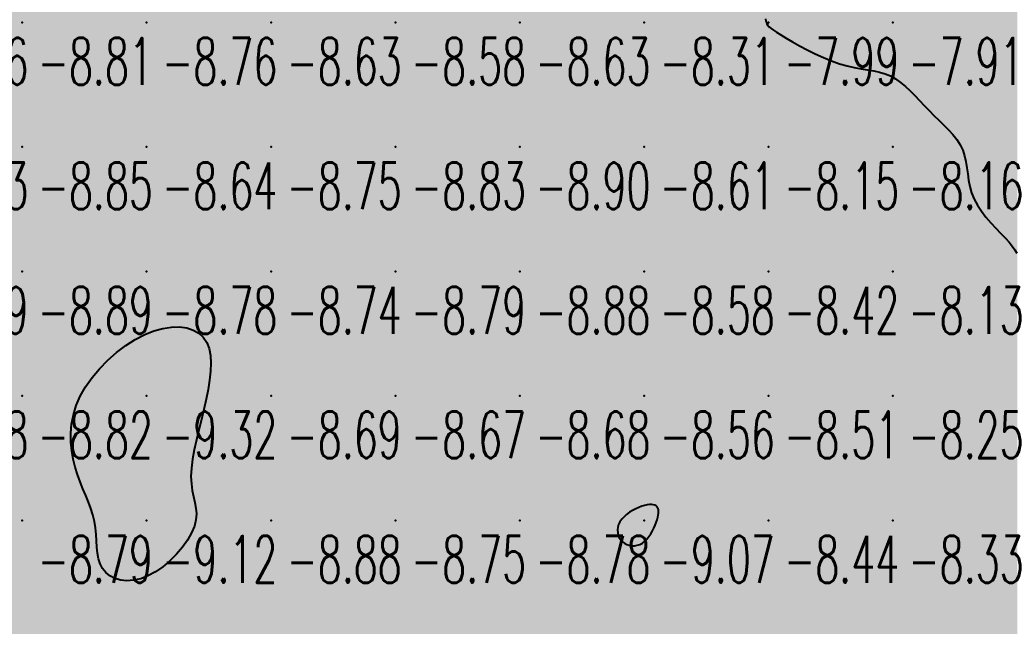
# Model space of a CAD drawing. Header units: millimetres. Extents: x 88261 to 90953, y 390274 to 392322.
# Drawn here: x 90140.1 to 90220.1, y 391028.8 to 391077.4 of the extents above; entities that cross this region are included whole.
import ezdxf
from ezdxf.enums import TextEntityAlignment as Align

# ---------------------------------------------------------------- set-up
doc = ezdxf.new("R2010")
doc.units = ezdxf.units.MM
doc.header["$LTSCALE"] = 25
for name, color, linetype in [('CN_03_00', 7, 'Continuous'), ('COTEAlt', 7, 'Continuous'), ('TN_COLORIAGE', 7, 'Continuous')]:
    doc.layers.add(name, color=color, linetype=linetype)
doc.styles.add('Simplex 1.0', font='Simplex.shx', dxfattribs={"width": 0.99, "height": 2.5})
doc.styles.get("Standard").update_dxf_attribs({"font": 'times.ttf'})

# ---------------------------------------------------------------- blocks, each defined once
blk = doc.blocks.new('COTE')
at = {"color": 0}
blk.add_point((0, 0), dxfattribs=at)
at = {"layer": 'COTEAlt'}
blk.add_attdef('ALT', text='', height=3.75, dxfattribs=at).set_placement((1.25, -1.25), align=Align.TOP_LEFT)

msp = doc.modelspace()

# ---------------------------------------------------------------- linework, layer by layer
at = {"layer": 'CN_03_00', "elevation": -8, "flags": 128}
msp.add_lwpolyline([(90199.995, 391077.517), (90200.041, 391077.341), (90200.074, 391077.225), (90200.098, 391077.154), (90200.116, 391077.111), (90200.131, 391077.08), (90200.147, 391077.047), (90200.175, 391077.004), (90200.227, 391076.947), (90200.313, 391076.869), (90200.446, 391076.765), (90200.636, 391076.629), (90200.897, 391076.456), (90201.238, 391076.24), (90201.668, 391075.979), (90202.174, 391075.683), (90202.742, 391075.365), (90203.356, 391075.039), (90203.999, 391074.718), (90204.657, 391074.416), (90205.313, 391074.145), (90205.952, 391073.92), (90206.56, 391073.749), (90207.138, 391073.622), (90207.687, 391073.524), (90208.208, 391073.44), (90208.703, 391073.355), (90209.175, 391073.254), (90209.625, 391073.123), (90210.055, 391072.946), (90210.467, 391072.713), (90210.864, 391072.428), (90211.251, 391072.101), (90211.631, 391071.742), (90212.007, 391071.358), (90212.383, 391070.959), (90212.764, 391070.554), (90213.151, 391070.153), (90213.548, 391069.761), (90213.947, 391069.377), (90214.339, 391068.997), (90214.713, 391068.615), (90215.061, 391068.228), (90215.374, 391067.831), (90215.642, 391067.419), (90215.855, 391066.987), (90216.008, 391066.534), (90216.116, 391066.061), (90216.194, 391065.573), (90216.261, 391065.073), (90216.335, 391064.566), (90216.432, 391064.057), (90216.57, 391063.548), (90216.767, 391063.045), (90217.034, 391062.551), (90217.36, 391062.069), (90217.728, 391061.602), (90218.12, 391061.152), (90218.519, 391060.723), (90218.908, 391060.317), (90219.269, 391059.936), (90219.585, 391059.584), (90219.843, 391059.262), (90220.046, 391058.971), (90220.202, 391058.708)], dxfattribs=at)
at = {"layer": 'CN_03_00', "elevation": -9, "flags": 128}
for points in [[(90149.773, 391032.555), (90149.206, 391032.43), (90148.667, 391032.397), (90148.164, 391032.449), (90147.707, 391032.579), (90147.304, 391032.78), (90146.964, 391033.045), (90146.695, 391033.368), (90146.503, 391033.741), (90146.375, 391034.157), (90146.295, 391034.61), (90146.247, 391035.091), (90146.214, 391035.594), (90146.182, 391036.111), (90146.133, 391036.636), (90146.051, 391037.16), (90145.924, 391037.678), (90145.759, 391038.194), (90145.565, 391038.713), (90145.352, 391039.24), (90145.13, 391039.78), (90144.909, 391040.337), (90144.699, 391040.918), (90144.51, 391041.527), (90144.352, 391042.168), (90144.234, 391042.838), (90144.166, 391043.533), (90144.158, 391044.248), (90144.219, 391044.98), (90144.359, 391045.723), (90144.588, 391046.473), (90144.915, 391047.227), (90145.346, 391047.978), (90145.869, 391048.716), (90146.469, 391049.428), (90147.132, 391050.101), (90147.841, 391050.724), (90148.581, 391051.284), (90149.338, 391051.767), (90150.096, 391052.163), (90150.84, 391052.461), (90151.56, 391052.662), (90152.245, 391052.767), (90152.886, 391052.779), (90153.473, 391052.7), (90153.996, 391052.534), (90154.444, 391052.283), (90154.807, 391051.949), (90155.079, 391051.535), (90155.265, 391051.048), (90155.374, 391050.494), (90155.413, 391049.881), (90155.39, 391049.215), (90155.314, 391048.503), (90155.194, 391047.752), (90155.037, 391046.968), (90154.853, 391046.16), (90154.653, 391045.339), (90154.449, 391044.515), (90154.255, 391043.701), (90154.082, 391042.909), (90153.942, 391042.15), (90153.849, 391041.436), (90153.815, 391040.779), (90153.845, 391040.185), (90153.923, 391039.647), (90154.026, 391039.149), (90154.13, 391038.677), (90154.213, 391038.218), (90154.25, 391037.758), (90154.219, 391037.282), (90154.097, 391036.776), (90153.867, 391036.233), (90153.538, 391035.665), (90153.125, 391035.091), (90152.645, 391034.529), (90152.113, 391033.998), (90151.544, 391033.517), (90150.954, 391033.105), (90150.359, 391032.779), (90149.773, 391032.555)], [(90191.293, 391037.294), (90191.349, 391037.491), (90191.387, 391037.671), (90191.408, 391037.836), (90191.409, 391037.984), (90191.391, 391038.115), (90191.352, 391038.229), (90191.292, 391038.325), (90191.21, 391038.402), (90191.106, 391038.461), (90190.981, 391038.5), (90190.836, 391038.519), (90190.67, 391038.517), (90190.485, 391038.494), (90190.281, 391038.448), (90190.059, 391038.38), (90189.82, 391038.289), (90189.57, 391038.175), (90189.319, 391038.042), (90189.073, 391037.89), (90188.84, 391037.722), (90188.628, 391037.539), (90188.445, 391037.343), (90188.298, 391037.135), (90188.193, 391036.918), (90188.131, 391036.695), (90188.107, 391036.473), (90188.121, 391036.255), (90188.17, 391036.046), (90188.25, 391035.852), (90188.361, 391035.676), (90188.5, 391035.524), (90188.663, 391035.4), (90188.846, 391035.306), (90189.045, 391035.242), (90189.255, 391035.21), (90189.47, 391035.211), (90189.687, 391035.247), (90189.899, 391035.318), (90190.102, 391035.425), (90190.292, 391035.569), (90190.469, 391035.744), (90190.631, 391035.944), (90190.779, 391036.162), (90190.912, 391036.391), (90191.03, 391036.626), (90191.133, 391036.859), (90191.221, 391037.083), (90191.293, 391037.294)]]:
    msp.add_lwpolyline(points, close=True, dxfattribs=at)
at = {"layer": 'TN_COLORIAGE', "color": 171}
for points in [[(90130.249, 391078.902, -8.788), (90134.847, 391087.239, -8.788), (90130.249, 391077.239, -8.788), (90140.249, 391087.239, -8.788)], [(90130.249, 391077.239, -8.788), (90140.249, 391077.239, -8.788), (90140.249, 391087.239, -8.788)], [(90140.249, 391087.239, -8.725), (90140.249, 391077.239, -8.725), (90150.249, 391087.239, -8.725)], [(90140.249, 391077.239, -8.725), (90150.249, 391077.239, -8.725), (90150.249, 391087.239, -8.725)], [(90150.249, 391077.239, -8.692), (90160.249, 391077.239, -8.692), (90160.249, 391087.239, -8.692)], [(90150.249, 391087.239, -8.692), (90150.249, 391077.239, -8.692), (90160.249, 391087.239, -8.692)], [(90160.249, 391077.239, -8.863), (90170.249, 391077.239, -8.863), (90170.249, 391087.239, -8.863)], [(90160.249, 391087.239, -8.863), (90160.249, 391077.239, -8.863), (90170.249, 391087.239, -8.863)], [(90170.249, 391077.239, -8.614), (90180.249, 391077.239, -8.614), (90180.249, 391087.239, -8.614)], [(90170.249, 391087.239, -8.614), (90170.249, 391077.239, -8.614), (90180.249, 391087.239, -8.614)], [(90180.249, 391077.239, -8.189), (90190.249, 391077.239, -8.189), (90190.249, 391087.239, -8.189)], [(90180.249, 391087.239, -8.189), (90180.249, 391077.239, -8.189), (90190.249, 391087.239, -8.189)], [(90190.249, 391077.239, -8), (90198.33, 391085.321, -8), (90190.249, 391087.239, -8), (90197.446, 391087.239, -8)], [(90198.33, 391085.321, -8.31), (90200.017, 391077.239, -8.31), (90190.249, 391077.239, -8.31)], [(90130.249, 391077.239, -8.809), (90130.249, 391067.239, -8.809), (90140.249, 391077.239, -8.809)], [(90130.249, 391067.239, -8.809), (90140.249, 391067.239, -8.809), (90140.249, 391077.239, -8.809)], [(90140.249, 391077.239, -8.761), (90140.249, 391067.239, -8.761), (90150.249, 391077.239, -8.761)], [(90140.249, 391067.239, -8.761), (90150.249, 391067.239, -8.761), (90150.249, 391077.239, -8.761)], [(90150.249, 391067.239, -8.625), (90160.249, 391067.239, -8.625), (90160.249, 391077.239, -8.625)], [(90150.249, 391077.239, -8.625), (90150.249, 391067.239, -8.625), (90160.249, 391077.239, -8.625)], [(90160.249, 391067.239, -8.58), (90170.249, 391067.239, -8.58), (90170.249, 391077.239, -8.58)], [(90160.249, 391077.239, -8.58), (90160.249, 391067.239, -8.58), (90170.249, 391077.239, -8.58)], [(90170.249, 391067.239, -8.629), (90180.249, 391067.239, -8.629), (90180.249, 391077.239, -8.629)], [(90170.249, 391077.239, -8.629), (90170.249, 391067.239, -8.629), (90180.249, 391077.239, -8.629)], [(90180.249, 391067.239, -8.31), (90190.249, 391067.239, -8.31), (90190.249, 391077.239, -8.31)], [(90180.249, 391077.239, -8.31), (90180.249, 391067.239, -8.31), (90190.249, 391077.239, -8.31)], [(90190.249, 391067.239, -8), (90200.13, 391077.12, -8), (90190.249, 391077.239, -8), (90200.017, 391077.239, -8)], [(90190.249, 391067.239, -8), (90200.13, 391077.12, -8), (90200.249, 391067.239, -8), (90200.249, 391076.757, -8)], [(90206.303, 391073.294, -8.145), (90200.249, 391076.757, -8.145), (90200.249, 391067.239, -8.145)], [(90210.249, 391067.239, -8), (90210.249, 391073.59, -8), (90200.249, 391067.239, -8), (90206.303, 391073.294, -8)], [(90213.031, 391070.022, -8.165), (90210.249, 391073.59, -8.165), (90210.249, 391067.239, -8.165)], [(90213.031, 391070.022, -8.165), (90216.536, 391067.239, -8.165), (90210.249, 391067.239, -8.165)], [(90130.249, 391067.239, -8.848), (90130.249, 391057.239, -8.848), (90140.249, 391067.239, -8.848)], [(90130.249, 391057.239, -8.848), (90140.249, 391057.239, -8.848), (90140.249, 391067.239, -8.848)], [(90140.249, 391067.239, -8.637), (90140.249, 391057.239, -8.637), (90150.249, 391067.239, -8.637)], [(90140.249, 391057.239, -8.637), (90150.249, 391057.239, -8.637), (90150.249, 391067.239, -8.637)], [(90150.249, 391057.239, -8.754), (90160.249, 391057.239, -8.754), (90160.249, 391067.239, -8.754)], [(90150.249, 391067.239, -8.754), (90150.249, 391057.239, -8.754), (90160.249, 391067.239, -8.754)], [(90160.249, 391057.239, -8.826), (90170.249, 391057.239, -8.826), (90170.249, 391067.239, -8.826)], [(90160.249, 391067.239, -8.826), (90160.249, 391057.239, -8.826), (90170.249, 391067.239, -8.826)], [(90170.249, 391057.239, -8.904), (90180.249, 391057.239, -8.904), (90180.249, 391067.239, -8.904)], [(90170.249, 391067.239, -8.904), (90170.249, 391057.239, -8.904), (90180.249, 391067.239, -8.904)], [(90180.249, 391057.239, -8.611), (90190.249, 391057.239, -8.611), (90190.249, 391067.239, -8.611)], [(90180.249, 391067.239, -8.611), (90180.249, 391057.239, -8.611), (90190.249, 391067.239, -8.611)], [(90190.249, 391057.239, -8.145), (90200.249, 391057.239, -8.145), (90200.249, 391067.239, -8.145)], [(90190.249, 391067.239, -8.145), (90190.249, 391057.239, -8.145), (90200.249, 391067.239, -8.145)], [(90200.249, 391057.239, -8.165), (90210.249, 391057.239, -8.165), (90210.249, 391067.239, -8.165)], [(90200.249, 391067.239, -8.165), (90200.249, 391057.239, -8.165), (90210.249, 391067.239, -8.165)], [(90210.249, 391067.239, -8), (90216.536, 391067.239, -8), (90210.249, 391057.239, -8), (90215.954, 391062.945, -8)], [(90210.249, 391057.239, -8), (90215.954, 391062.945, -8), (90220.249, 391057.239, -8), (90220.249, 391059.252, -8)], [(90130.249, 391057.239, -8.887), (90130.249, 391047.239, -8.887), (90140.249, 391057.239, -8.887)], [(90130.249, 391047.239, -8.887), (90140.249, 391047.239, -8.887), (90140.249, 391057.239, -8.887)], [(90140.249, 391057.239, -8.784), (90140.249, 391047.239, -8.784), (90150.249, 391057.239, -8.784)], [(90143.765, 391047.239, -8.784), (90150.249, 391053.234, -8.784), (90140.249, 391047.239, -8.784), (90150.249, 391057.239, -8.784)], [(90150.249, 391053.234, -8.743), (90155.814, 391052.805, -8.743), (90150.249, 391057.239, -8.743), (90160.249, 391057.239, -8.743)], [(90155.814, 391052.805, -8.688), (90155.338, 391047.239, -8.688), (90160.249, 391057.239, -8.688), (90160.249, 391047.239, -8.688)], [(90160.249, 391047.239, -8.79), (90170.249, 391047.239, -8.79), (90170.249, 391057.239, -8.79)], [(90160.249, 391057.239, -8.79), (90160.249, 391047.239, -8.79), (90170.249, 391057.239, -8.79)], [(90170.249, 391047.239, -8.882), (90180.249, 391047.239, -8.882), (90180.249, 391057.239, -8.882)], [(90170.249, 391057.239, -8.882), (90170.249, 391047.239, -8.882), (90180.249, 391057.239, -8.882)], [(90180.249, 391047.239, -8.576), (90190.249, 391047.239, -8.576), (90190.249, 391057.239, -8.576)], [(90180.249, 391057.239, -8.576), (90180.249, 391047.239, -8.576), (90190.249, 391057.239, -8.576)], [(90190.249, 391047.239, -8.418), (90200.249, 391047.239, -8.418), (90200.249, 391057.239, -8.418)], [(90190.249, 391057.239, -8.418), (90190.249, 391047.239, -8.418), (90200.249, 391057.239, -8.418)], [(90200.249, 391047.239, -8.129), (90210.249, 391047.239, -8.129), (90210.249, 391057.239, -8.129)], [(90200.249, 391057.239, -8.129), (90200.249, 391047.239, -8.129), (90210.249, 391057.239, -8.129)], [(90210.249, 391047.239, -8.024), (90220.249, 391047.239, -8.024), (90220.249, 391057.239, -8.024)], [(90210.249, 391057.239, -8.024), (90210.249, 391047.239, -8.024), (90220.249, 391057.239, -8.024)], [(90130.249, 391047.239, -8.825), (90130.249, 391037.239, -8.825), (90140.249, 391047.239, -8.825)], [(90130.249, 391037.239, -8.825), (90140.249, 391037.239, -8.825), (90140.249, 391047.239, -8.825)], [(90143.765, 391047.239, -8.791), (90144.181, 391041.171, -8.791), (90140.249, 391047.239, -8.791), (90140.249, 391037.239, -8.791)], [(90155.319, 391037.239, -8.688), (90153.057, 391040.048, -8.688), (90160.249, 391037.239, -8.688), (90160.249, 391047.239, -8.688)], [(90153.057, 391040.048, -8.688), (90155.338, 391047.239, -8.688), (90160.249, 391047.239, -8.688)], [(90160.249, 391037.239, -8.671), (90170.249, 391037.239, -8.671), (90170.249, 391047.239, -8.671)], [(90160.249, 391047.239, -8.671), (90160.249, 391037.239, -8.671), (90170.249, 391047.239, -8.671)], [(90170.249, 391037.239, -8.682), (90180.249, 391037.239, -8.682), (90180.249, 391047.239, -8.682)], [(90170.249, 391047.239, -8.682), (90170.249, 391037.239, -8.682), (90180.249, 391047.239, -8.682)], [(90187.827, 391037.239, -8.556), (90190.249, 391038.63, -8.556), (90180.249, 391037.239, -8.556), (90190.249, 391047.239, -8.556)], [(90180.249, 391047.239, -8.556), (90180.249, 391037.239, -8.556), (90190.249, 391047.239, -8.556)], [(90190.249, 391038.63, -8.511), (90191.529, 391038.52, -8.511), (90190.249, 391047.239, -8.511), (90200.249, 391047.239, -8.511)], [(90191.529, 391038.52, -8.442), (90191.387, 391037.239, -8.442), (90200.249, 391047.239, -8.442), (90200.249, 391037.239, -8.442)], [(90200.249, 391037.239, -8.25), (90210.249, 391037.239, -8.25), (90210.249, 391047.239, -8.25)], [(90200.249, 391047.239, -8.25), (90200.249, 391037.239, -8.25), (90210.249, 391047.239, -8.25)], [(90210.249, 391037.239, -8.08), (90220.249, 391037.239, -8.08), (90220.249, 391047.239, -8.08)], [(90210.249, 391047.239, -8.08), (90210.249, 391037.239, -8.08), (90220.249, 391047.239, -8.08)], [(90146.571, 391037.239, -8.791), (90144.181, 391041.171, -8.791), (90140.249, 391037.239, -8.791)], [(90140.249, 391037.239, -8), (90132.665, 391029.655, -8), (90130.249, 391037.239, -8), (90130.249, 391031.729, -8)], [(90140.249, 391027.239, -8), (90132.543, 391027.239, -8), (90140.249, 391037.239, -8), (90132.665, 391029.655, -8)], [(90145.838, 391032.829, -8.791), (90146.571, 391037.239, -8.791), (90140.249, 391027.239, -8.791), (90140.249, 391037.239, -8.791)], [(90150.249, 391027.239, -8.882), (90160.249, 391027.239, -8.882), (90160.249, 391037.239, -8.882)], [(90150.249, 391031.652, -8.882), (90155.319, 391037.239, -8.882), (90150.249, 391027.239, -8.882), (90160.249, 391037.239, -8.882)], [(90160.249, 391027.239, -8.754), (90170.249, 391027.239, -8.754), (90170.249, 391037.239, -8.754)], [(90160.249, 391037.239, -8.754), (90160.249, 391027.239, -8.754), (90170.249, 391037.239, -8.754)], [(90170.249, 391027.239, -8.776), (90180.249, 391027.239, -8.776), (90180.249, 391037.239, -8.776)], [(90170.249, 391037.239, -8.776), (90170.249, 391027.239, -8.776), (90180.249, 391037.239, -8.776)], [(90187.827, 391037.239, -8.716), (90188.23, 391035.221, -8.716), (90180.249, 391037.239, -8.716), (90180.249, 391027.239, -8.716)], [(90190.249, 391027.239, -8.442), (90200.249, 391027.239, -8.442), (90200.249, 391037.239, -8.442)], [(90190.249, 391035.023, -8.442), (90191.387, 391037.239, -8.442), (90190.249, 391027.239, -8.442), (90200.249, 391037.239, -8.442)], [(90200.249, 391027.239, -8.331), (90210.249, 391027.239, -8.331), (90210.249, 391037.239, -8.331)], [(90200.249, 391037.239, -8.331), (90200.249, 391027.239, -8.331), (90210.249, 391037.239, -8.331)], [(90210.249, 391027.239, -8.174), (90220.249, 391027.239, -8.174), (90220.249, 391037.239, -8.174)], [(90210.249, 391037.239, -8.174), (90210.249, 391027.239, -8.174), (90220.249, 391037.239, -8.174)], [(90190.249, 391035.023, -8.716), (90188.23, 391035.221, -8.716), (90190.249, 391027.239, -8.716), (90180.249, 391027.239, -8.716)], [(90150.249, 391031.652, -8.846), (90145.838, 391032.829, -8.846), (90150.249, 391027.239, -8.846), (90140.249, 391027.239, -8.846)]]:
    msp.add_solid(points, dxfattribs=at)
at = {"layer": 'TN_COLORIAGE', "color": 161}
for points in [[(90200.017, 391077.239, -7.926), (90198.33, 391085.321, -7.926), (90200.249, 391077.239, -7.926), (90200.249, 391087.239, -7.926)], [(90200.249, 391077.239, -7.603), (90210.249, 391077.239, -7.603), (90210.249, 391087.239, -7.603)], [(90200.249, 391087.239, -7.603), (90200.249, 391077.239, -7.603), (90210.249, 391087.239, -7.603)], [(90210.249, 391077.239, -7.212), (90220.249, 391077.239, -7.212), (90220.249, 391087.239, -7.212)], [(90210.249, 391087.239, -7.212), (90210.249, 391077.239, -7.212), (90220.249, 391087.239, -7.212)], [(90200.017, 391077.239, -7.993), (90200.13, 391077.12, -7.993), (90200.249, 391077.239, -7.993)], [(90200.249, 391076.757, -7.993), (90200.13, 391077.12, -7.993), (90200.249, 391077.239, -7.993)], [(90200.249, 391076.757, -7.905), (90206.303, 391073.294, -7.905), (90200.249, 391077.239, -7.905), (90210.249, 391077.239, -7.905)], [(90206.303, 391073.294, -7.905), (90210.249, 391073.59, -7.905), (90210.249, 391077.239, -7.905)], [(90210.249, 391073.59, -7.573), (90213.031, 391070.022, -7.573), (90210.249, 391077.239, -7.573), (90220.249, 391077.239, -7.573)], [(90216.536, 391067.239, -7.573), (90213.031, 391070.022, -7.573), (90220.249, 391067.239, -7.573), (90220.249, 391077.239, -7.573)], [(90220.249, 391059.252, -7.903), (90215.954, 391062.945, -7.903), (90220.249, 391067.239, -7.903)], [(90215.954, 391062.945, -7.903), (90216.536, 391067.239, -7.903), (90220.249, 391067.239, -7.903)]]:
    msp.add_solid(points, dxfattribs=at)
at = {"layer": 'TN_COLORIAGE', "color": 181}
for points in [[(90150.249, 391053.234, -9.323), (90143.765, 391047.239, -9.323), (90150.249, 391047.239, -9.323)], [(90155.814, 391052.805, -9.323), (90150.249, 391053.234, -9.323), (90150.249, 391047.239, -9.323)], [(90155.338, 391047.239, -9.323), (90155.814, 391052.805, -9.323), (90150.249, 391047.239, -9.323)], [(90144.181, 391041.171, -9.323), (90143.765, 391047.239, -9.323), (90150.249, 391047.239, -9.323)], [(90150.249, 391047.239, -9), (90144.181, 391041.171, -9), (90150.249, 391037.239, -9), (90146.571, 391037.239, -9)], [(90150.249, 391047.239, -9), (90155.338, 391047.239, -9), (90150.249, 391037.239, -9), (90153.057, 391040.048, -9)], [(90153.057, 391040.048, -9.122), (90155.319, 391037.239, -9.122), (90150.249, 391037.239, -9.122)], [(90190.249, 391038.63, -9.072), (90187.827, 391037.239, -9.072), (90190.249, 391037.239, -9.072)], [(90191.529, 391038.52, -9.072), (90190.249, 391038.63, -9.072), (90190.249, 391037.239, -9.072)], [(90191.387, 391037.239, -9.072), (90191.529, 391038.52, -9.072), (90190.249, 391037.239, -9.072)], [(90146.571, 391037.239, -9.122), (90145.838, 391032.829, -9.122), (90150.249, 391037.239, -9.122)], [(90145.838, 391032.829, -9.122), (90150.249, 391031.652, -9.122), (90150.249, 391037.239, -9.122)], [(90155.319, 391037.239, -9.122), (90150.249, 391031.652, -9.122), (90150.249, 391037.239, -9.122)], [(90188.23, 391035.221, -9.072), (90187.827, 391037.239, -9.072), (90190.249, 391037.239, -9.072)], [(90188.23, 391035.221, -9.072), (90190.249, 391035.023, -9.072), (90190.249, 391037.239, -9.072)], [(90191.387, 391037.239, -9.072), (90190.249, 391035.023, -9.072), (90190.249, 391037.239, -9.072)]]:
    msp.add_solid(points, dxfattribs=at)

# ---------------------------------------------------------------- block references
at = {"layer": 'COTEAlt'}
ref = msp.add_blockref('COTE', (90130.249, 391077.239), dxfattribs=at)
ref.add_attrib('ALT', '-8.96', dxfattribs={"height": 3.75, "style": 'Simplex 1.0', "width": 0.6}).set_placement((90131.499, 391075.989), align=Align.TOP_LEFT)
ref = msp.add_blockref('COTE', (90140.249, 391077.239), dxfattribs=at)
ref.add_attrib('ALT', '-8.81', dxfattribs={"height": 3.75, "style": 'Simplex 1.0', "width": 0.6}).set_placement((90141.499, 391075.989), align=Align.TOP_LEFT)
ref = msp.add_blockref('COTE', (90150.249, 391077.239), dxfattribs=at)
ref.add_attrib('ALT', '-8.76', dxfattribs={"height": 3.75, "style": 'Simplex 1.0', "width": 0.6}).set_placement((90151.499, 391075.989), align=Align.TOP_LEFT)
ref = msp.add_blockref('COTE', (90160.249, 391077.239), dxfattribs=at)
ref.add_attrib('ALT', '-8.63', dxfattribs={"height": 3.75, "style": 'Simplex 1.0', "width": 0.6}).set_placement((90161.499, 391075.989), align=Align.TOP_LEFT)
ref = msp.add_blockref('COTE', (90170.249, 391077.239), dxfattribs=at)
ref.add_attrib('ALT', '-8.58', dxfattribs={"height": 3.75, "style": 'Simplex 1.0', "width": 0.6}).set_placement((90171.499, 391075.989), align=Align.TOP_LEFT)
ref = msp.add_blockref('COTE', (90180.249, 391077.239), dxfattribs=at)
ref.add_attrib('ALT', '-8.63', dxfattribs={"height": 3.75, "style": 'Simplex 1.0', "width": 0.6}).set_placement((90181.499, 391075.989), align=Align.TOP_LEFT)
ref = msp.add_blockref('COTE', (90190.249, 391077.239), dxfattribs=at)
ref.add_attrib('ALT', '-8.31', dxfattribs={"height": 3.75, "style": 'Simplex 1.0', "width": 0.6}).set_placement((90191.499, 391075.989), align=Align.TOP_LEFT)
ref = msp.add_blockref('COTE', (90200.249, 391077.239), dxfattribs=at)
ref.add_attrib('ALT', '-7.99', dxfattribs={"height": 3.75, "style": 'Simplex 1.0', "width": 0.6}).set_placement((90201.499, 391075.989), align=Align.TOP_LEFT)
ref = msp.add_blockref('COTE', (90210.249, 391077.239), dxfattribs=at)
ref.add_attrib('ALT', '-7.91', dxfattribs={"height": 3.75, "style": 'Simplex 1.0', "width": 0.6}).set_placement((90211.499, 391075.989), align=Align.TOP_LEFT)
ref = msp.add_blockref('COTE', (90130.249, 391067.239), dxfattribs=at)
ref.add_attrib('ALT', '-8.83', dxfattribs={"height": 3.75, "style": 'Simplex 1.0', "width": 0.6}).set_placement((90131.499, 391065.989), align=Align.TOP_LEFT)
ref = msp.add_blockref('COTE', (90140.249, 391067.239), dxfattribs=at)
ref.add_attrib('ALT', '-8.85', dxfattribs={"height": 3.75, "style": 'Simplex 1.0', "width": 0.6}).set_placement((90141.499, 391065.989), align=Align.TOP_LEFT)
ref = msp.add_blockref('COTE', (90150.249, 391067.239), dxfattribs=at)
ref.add_attrib('ALT', '-8.64', dxfattribs={"height": 3.75, "style": 'Simplex 1.0', "width": 0.6}).set_placement((90151.499, 391065.989), align=Align.TOP_LEFT)
ref = msp.add_blockref('COTE', (90160.249, 391067.239), dxfattribs=at)
ref.add_attrib('ALT', '-8.75', dxfattribs={"height": 3.75, "style": 'Simplex 1.0', "width": 0.6}).set_placement((90161.499, 391065.989), align=Align.TOP_LEFT)
ref = msp.add_blockref('COTE', (90170.249, 391067.239), dxfattribs=at)
ref.add_attrib('ALT', '-8.83', dxfattribs={"height": 3.75, "style": 'Simplex 1.0', "width": 0.6}).set_placement((90171.499, 391065.989), align=Align.TOP_LEFT)
ref = msp.add_blockref('COTE', (90180.249, 391067.239), dxfattribs=at)
ref.add_attrib('ALT', '-8.90', dxfattribs={"height": 3.75, "style": 'Simplex 1.0', "width": 0.6}).set_placement((90181.499, 391065.989), align=Align.TOP_LEFT)
ref = msp.add_blockref('COTE', (90190.249, 391067.239), dxfattribs=at)
ref.add_attrib('ALT', '-8.61', dxfattribs={"height": 3.75, "style": 'Simplex 1.0', "width": 0.6}).set_placement((90191.499, 391065.989), align=Align.TOP_LEFT)
ref = msp.add_blockref('COTE', (90200.249, 391067.239), dxfattribs=at)
ref.add_attrib('ALT', '-8.15', dxfattribs={"height": 3.75, "style": 'Simplex 1.0', "width": 0.6}).set_placement((90201.499, 391065.989), align=Align.TOP_LEFT)
ref = msp.add_blockref('COTE', (90210.249, 391067.239), dxfattribs=at)
ref.add_attrib('ALT', '-8.16', dxfattribs={"height": 3.75, "style": 'Simplex 1.0', "width": 0.6}).set_placement((90211.499, 391065.989), align=Align.TOP_LEFT)
ref = msp.add_blockref('COTE', (90130.249, 391057.239), dxfattribs=at)
ref.add_attrib('ALT', '-8.89', dxfattribs={"height": 3.75, "style": 'Simplex 1.0', "width": 0.6}).set_placement((90131.499, 391055.989), align=Align.TOP_LEFT)
ref = msp.add_blockref('COTE', (90140.249, 391057.239), dxfattribs=at)
ref.add_attrib('ALT', '-8.89', dxfattribs={"height": 3.75, "style": 'Simplex 1.0', "width": 0.6}).set_placement((90141.499, 391055.989), align=Align.TOP_LEFT)
ref = msp.add_blockref('COTE', (90150.249, 391057.239), dxfattribs=at)
ref.add_attrib('ALT', '-8.78', dxfattribs={"height": 3.75, "style": 'Simplex 1.0', "width": 0.6}).set_placement((90151.499, 391055.989), align=Align.TOP_LEFT)
ref = msp.add_blockref('COTE', (90160.249, 391057.239), dxfattribs=at)
ref.add_attrib('ALT', '-8.74', dxfattribs={"height": 3.75, "style": 'Simplex 1.0', "width": 0.6}).set_placement((90161.499, 391055.989), align=Align.TOP_LEFT)
ref = msp.add_blockref('COTE', (90170.249, 391057.239), dxfattribs=at)
ref.add_attrib('ALT', '-8.79', dxfattribs={"height": 3.75, "style": 'Simplex 1.0', "width": 0.6}).set_placement((90171.499, 391055.989), align=Align.TOP_LEFT)
ref = msp.add_blockref('COTE', (90180.249, 391057.239), dxfattribs=at)
ref.add_attrib('ALT', '-8.88', dxfattribs={"height": 3.75, "style": 'Simplex 1.0', "width": 0.6}).set_placement((90181.499, 391055.989), align=Align.TOP_LEFT)
ref = msp.add_blockref('COTE', (90190.249, 391057.239), dxfattribs=at)
ref.add_attrib('ALT', '-8.58', dxfattribs={"height": 3.75, "style": 'Simplex 1.0', "width": 0.6}).set_placement((90191.499, 391055.989), align=Align.TOP_LEFT)
ref = msp.add_blockref('COTE', (90200.249, 391057.239), dxfattribs=at)
ref.add_attrib('ALT', '-8.42', dxfattribs={"height": 3.75, "style": 'Simplex 1.0', "width": 0.6}).set_placement((90201.499, 391055.989), align=Align.TOP_LEFT)
ref = msp.add_blockref('COTE', (90210.249, 391057.239), dxfattribs=at)
ref.add_attrib('ALT', '-8.13', dxfattribs={"height": 3.75, "style": 'Simplex 1.0', "width": 0.6}).set_placement((90211.499, 391055.989), align=Align.TOP_LEFT)
ref = msp.add_blockref('COTE', (90130.249, 391047.239), dxfattribs=at)
ref.add_attrib('ALT', '-8.88', dxfattribs={"height": 3.75, "style": 'Simplex 1.0', "width": 0.6}).set_placement((90131.499, 391045.989), align=Align.TOP_LEFT)
ref = msp.add_blockref('COTE', (90140.249, 391047.239), dxfattribs=at)
ref.add_attrib('ALT', '-8.82', dxfattribs={"height": 3.75, "style": 'Simplex 1.0', "width": 0.6}).set_placement((90141.499, 391045.989), align=Align.TOP_LEFT)
ref = msp.add_blockref('COTE', (90150.249, 391047.239), dxfattribs=at)
ref.add_attrib('ALT', '-9.32', dxfattribs={"height": 3.75, "style": 'Simplex 1.0', "width": 0.6}).set_placement((90151.499, 391045.989), align=Align.TOP_LEFT)
ref = msp.add_blockref('COTE', (90160.249, 391047.239), dxfattribs=at)
ref.add_attrib('ALT', '-8.69', dxfattribs={"height": 3.75, "style": 'Simplex 1.0', "width": 0.6}).set_placement((90161.499, 391045.989), align=Align.TOP_LEFT)
ref = msp.add_blockref('COTE', (90170.249, 391047.239), dxfattribs=at)
ref.add_attrib('ALT', '-8.67', dxfattribs={"height": 3.75, "style": 'Simplex 1.0', "width": 0.6}).set_placement((90171.499, 391045.989), align=Align.TOP_LEFT)
ref = msp.add_blockref('COTE', (90180.249, 391047.239), dxfattribs=at)
ref.add_attrib('ALT', '-8.68', dxfattribs={"height": 3.75, "style": 'Simplex 1.0', "width": 0.6}).set_placement((90181.499, 391045.989), align=Align.TOP_LEFT)
ref = msp.add_blockref('COTE', (90190.249, 391047.239), dxfattribs=at)
ref.add_attrib('ALT', '-8.56', dxfattribs={"height": 3.75, "style": 'Simplex 1.0', "width": 0.6}).set_placement((90191.499, 391045.989), align=Align.TOP_LEFT)
ref = msp.add_blockref('COTE', (90200.249, 391047.239), dxfattribs=at)
ref.add_attrib('ALT', '-8.51', dxfattribs={"height": 3.75, "style": 'Simplex 1.0', "width": 0.6}).set_placement((90201.499, 391045.989), align=Align.TOP_LEFT)
ref = msp.add_blockref('COTE', (90210.249, 391047.239), dxfattribs=at)
ref.add_attrib('ALT', '-8.25', dxfattribs={"height": 3.75, "style": 'Simplex 1.0', "width": 0.6}).set_placement((90211.499, 391045.989), align=Align.TOP_LEFT)
ref = msp.add_blockref('COTE', (90140.249, 391037.239), dxfattribs=at)
ref.add_attrib('ALT', '-8.79', dxfattribs={"height": 3.75, "style": 'Simplex 1.0', "width": 0.6}).set_placement((90141.499, 391035.989), align=Align.TOP_LEFT)
ref = msp.add_blockref('COTE', (90150.249, 391037.239), dxfattribs=at)
ref.add_attrib('ALT', '-9.12', dxfattribs={"height": 3.75, "style": 'Simplex 1.0', "width": 0.6}).set_placement((90151.499, 391035.989), align=Align.TOP_LEFT)
ref = msp.add_blockref('COTE', (90160.249, 391037.239), dxfattribs=at)
ref.add_attrib('ALT', '-8.88', dxfattribs={"height": 3.75, "style": 'Simplex 1.0', "width": 0.6}).set_placement((90161.499, 391035.989), align=Align.TOP_LEFT)
ref = msp.add_blockref('COTE', (90170.249, 391037.239), dxfattribs=at)
ref.add_attrib('ALT', '-8.75', dxfattribs={"height": 3.75, "style": 'Simplex 1.0', "width": 0.6}).set_placement((90171.499, 391035.989), align=Align.TOP_LEFT)
ref = msp.add_blockref('COTE', (90180.249, 391037.239), dxfattribs=at)
ref.add_attrib('ALT', '-8.78', dxfattribs={"height": 3.75, "style": 'Simplex 1.0', "width": 0.6}).set_placement((90181.499, 391035.989), align=Align.TOP_LEFT)
ref = msp.add_blockref('COTE', (90190.249, 391037.239), dxfattribs=at)
ref.add_attrib('ALT', '-9.07', dxfattribs={"height": 3.75, "style": 'Simplex 1.0', "width": 0.6}).set_placement((90191.499, 391035.989), align=Align.TOP_LEFT)
ref = msp.add_blockref('COTE', (90200.249, 391037.239), dxfattribs=at)
ref.add_attrib('ALT', '-8.44', dxfattribs={"height": 3.75, "style": 'Simplex 1.0', "width": 0.6}).set_placement((90201.499, 391035.989), align=Align.TOP_LEFT)
ref = msp.add_blockref('COTE', (90210.249, 391037.239), dxfattribs=at)
ref.add_attrib('ALT', '-8.33', dxfattribs={"height": 3.75, "style": 'Simplex 1.0', "width": 0.6}).set_placement((90211.499, 391035.989), align=Align.TOP_LEFT)

doc.saveas('drawing.dxf')
